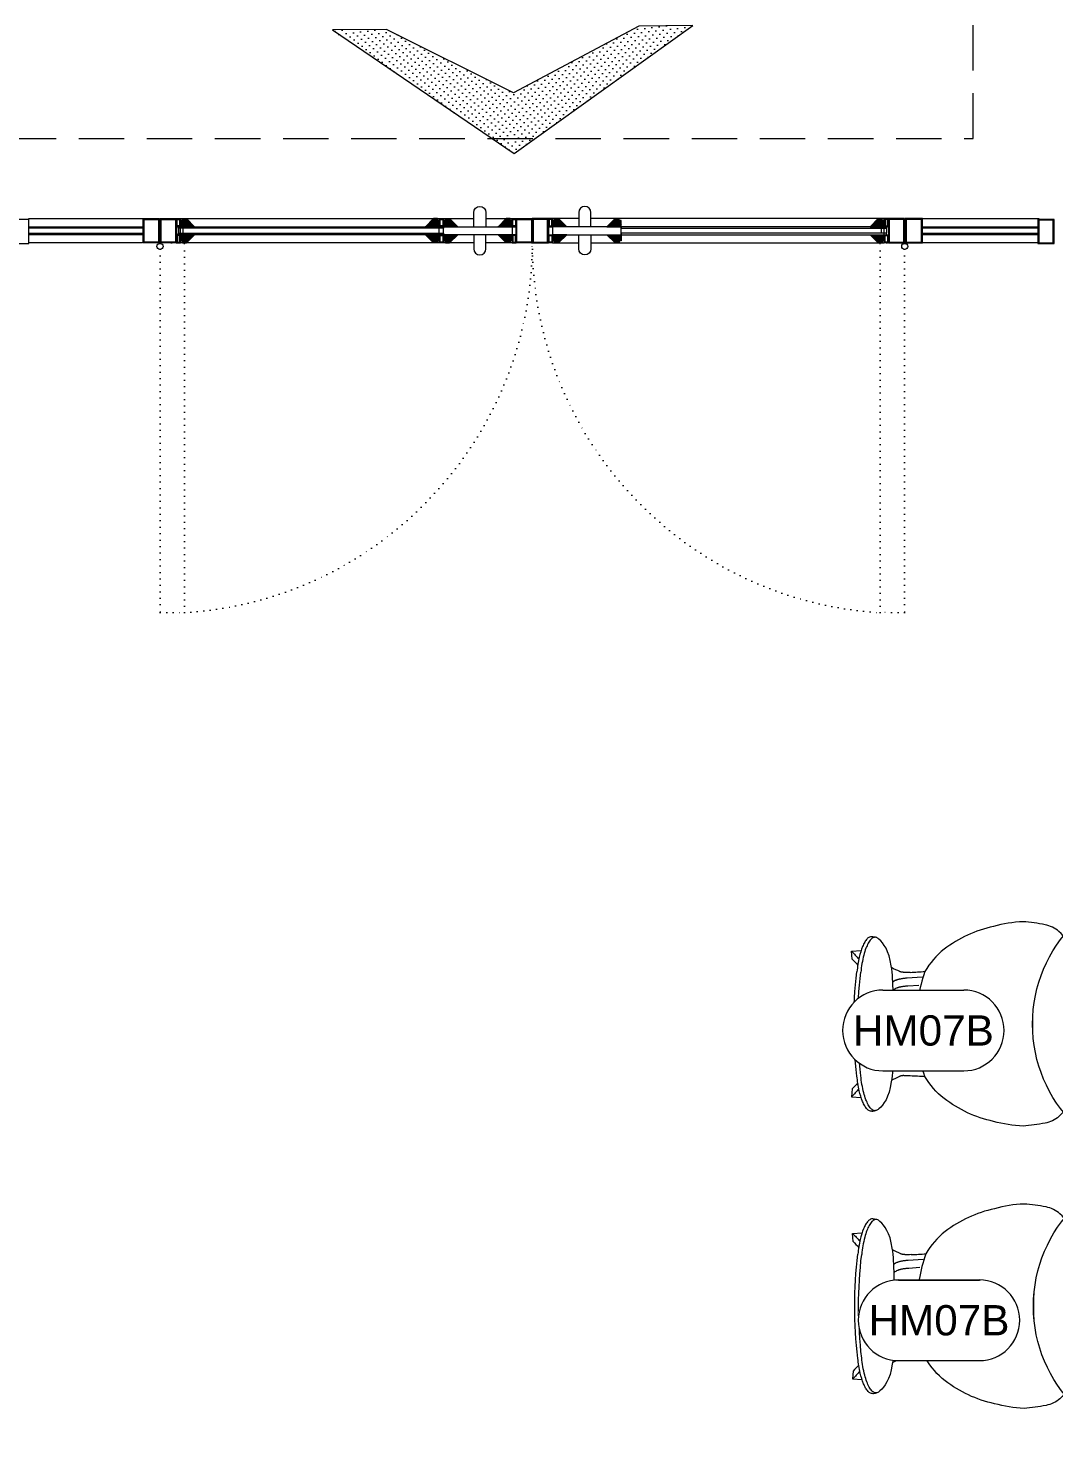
# Model space of a CAD drawing. Header units: millimetres. Extents: x 29001 to 40804, y -8833 to -5892.
# Drawn here: x 29795.9 to 30050, y -7280.9 to -6929.4 of the extents above; entities that cross this region are included whole.
import ezdxf
from ezdxf.enums import TextEntityAlignment as Align

# ---------------------------------------------------------------- set-up
doc = ezdxf.new("R2010")
doc.units = ezdxf.units.MM
doc.linetypes.add('( Hidden )', pattern=[0.375, 0.25, -0.125])
doc.linetypes.add('DOT', pattern=[3.002, 0.002, -3])
doc.layers.get('0').update_dxf_attribs({"lineweight": 0})
for name, color, linetype, lineweight in [('00_KIRALAMA_GUZERGAH', 2, 'Continuous', 0), ('wipeout', 254, 'Continuous', 0), ('xxx_Auto_Duvar_Duvar Plan Kesit', 7, 'Continuous', 0), ('xxx_Auto_Element_Dograma Cam', 140, 'Continuous', 0), ('xxx_Auto_Element_Dograma Ince', 245, 'Continuous', 0), ('xxx_Auto_Element_Dograma Metal', 211, 'Continuous', 0), ('xxx_Auto_Kaplama_Ahşap', 34, 'Continuous', 0), ('xxx_Auto_Kaplama_Ahşap Tarama', 16, 'Continuous', 0), ('xxx_Auto_Kaplama_Aluminyum', 133, 'Continuous', 0), ('xxx_Auto_Kaplama_Mermer Tarama', 45, 'Continuous', 0), ('xxx_Auto_Tefris_Tefris', 32, 'Continuous', 0), ('xxx_Auto_Yardimci_Isaret Genel', 51, 'Continuous', 0)]:
    doc.layers.add(name, color=color, linetype=linetype, lineweight=lineweight)
doc.styles.add('AUTOBAN', font='')
doc.styles.get("Standard").update_dxf_attribs({"font": 'arial.ttf'})
doc.styles.get('AUTOBAN').set_extended_font_data('Helvetica Normal Tr')

# ---------------------------------------------------------------- blocks, each defined once
blk = doc.blocks.new('2x2 kutu profil')
at = {"layer": 'xxx_Auto_Element_Dograma Metal', "linetype": 'Continuous'}
for points in [[(63241.45, 23662.14), (63242.45, 23662.14), (63242.45, 23660.14), (63241.45, 23660.14)], [(63241.65, 23661.94), (63242.25, 23661.94), (63242.25, 23660.34), (63241.65, 23660.34)]]:
    blk.add_lwpolyline(points, close=True, dxfattribs=at)
blk = doc.blocks.new('ahşap çıta')
at = {"layer": 'xxx_Auto_Kaplama_Ahşap Tarama'}
h = blk.add_hatch(dxfattribs=at)
h.set_pattern_fill('ANSI37', color=256, scale=2, angle=90)
h.set_pattern_definition([(135, (10767.26003, -7070.18812), (-0.176776695, -0.176776695), []), (225, (10767.26003, -7070.18812), (0.176776695, -0.176776695), [])])
edge = h.paths.add_edge_path()
edge.add_line((9163.56, 1679.14), (9162.06, 1679.14))
edge.add_line((9162.06, 1679.14), (9162.06, 1679.64))
edge.add_line((9162.06, 1679.64), (9161.56, 1679.64))
edge.add_line((9161.56, 1679.64), (9161.56, 1680.64))
edge.add_line((9161.56, 1680.64), (9163.56, 1682.64))
edge.add_line((9163.56, 1682.64), (9163.56, 1679.14))
at = {"layer": 'xxx_Auto_Kaplama_Ahşap'}
blk.add_lwpolyline([(9163.56, 1679.14), (9162.06, 1679.14), (9162.06, 1679.64), (9161.56, 1679.64), (9161.56, 1680.64), (9163.56, 1682.64), (9163.56, 1679.14)], dxfattribs=at)
blk = doc.blocks.new('TÜM LAYOOUT')
at = {"layer": 'xxx_Auto_Duvar_Duvar Plan Kesit', "color": 253, "linetype": '( Hidden )', "lineweight": 0, "ltscale": 45, "true_color": 0x999999}
blk.add_lwpolyline([(646.76, -634.95), (885.26, -634.95), (885.26, -283.45)], dxfattribs=at)
at = {"layer": 'xxx_Auto_Element_Dograma Cam'}
for points in [[(679.42, -657.15), (651.25, -657.15), (651.25, -656.75), (679.42, -656.75)], [(688.32, -657.15), (688.32, -658.35), (689.52, -658.35), (689.52, -657.15), (688.32, -657.15)], [(752.81, -657.15), (752.81, -658.35), (754.01, -658.35), (754.01, -657.15), (752.81, -657.15)], [(863.72, -657.15), (863.72, -658.35), (862.52, -658.35), (862.52, -657.15), (863.72, -657.15)], [(901.39, -657.15), (872.65, -657.15), (872.65, -656.75), (901.39, -656.75)], [(679.42, -658.75), (651.25, -658.75), (651.25, -658.35), (679.42, -658.35)], [(901.39, -658.75), (872.65, -658.75), (872.65, -658.35), (901.39, -658.35)]]:
    blk.add_lwpolyline(points, dxfattribs=at)
for points in [[(688.32, -656.75), (754.01, -656.75), (754.01, -657.15), (688.32, -657.15)], [(863.72, -656.75), (798.01, -656.75), (798.01, -657.15), (863.72, -657.15)], [(688.32, -658.35), (754.01, -658.35), (754.01, -658.75), (688.32, -658.75)], [(863.72, -658.35), (798.01, -658.35), (798.01, -658.75), (863.72, -658.75)]]:
    blk.add_lwpolyline(points, close=True, dxfattribs=at)
at = {"layer": 'xxx_Auto_Element_Dograma Ince'}
for points in [[(679.42, -660.75), (651.25, -660.75), (651.25, -654.75), (679.62, -654.75)], [(761.51, -660.75), (688.82, -660.75), (688.82, -654.75), (761.51, -654.75)], [(764.51, -654.75), (771.01, -654.75), (771.01, -660.75), (764.51, -660.75)], [(787.51, -654.75), (781.01, -654.75), (781.01, -660.75), (787.51, -660.75)], [(790.51, -660.75), (863.22, -660.75), (863.22, -654.75), (790.51, -654.75)], [(901.39, -660.75), (872.65, -660.75), (872.65, -654.75), (901.59, -654.75)]]:
    blk.add_lwpolyline(points, dxfattribs=at)
at = {"layer": 'xxx_Auto_Element_Dograma Ince', "linetype": 'Continuous'}
for points in [[(683.62, -660.92), (683.62, -656), (683.82, -656), (683.82, -660.9)], [(683.72, -656), (683.72, -660.9)], [(868.42, -660.92), (868.42, -656), (868.22, -656), (868.22, -660.9)], [(868.32, -656), (868.32, -660.9)]]:
    blk.add_lwpolyline(points, dxfattribs=at)
at = {"layer": 'xxx_Auto_Element_Dograma Ince', "linetype": 'DOT', "ltscale": 0.5}
for points in [[(683.82, -660.75), (683.82, -752.32), (689.82, -752.32), (689.82, -660.75)], [(868.21, -660.75), (868.21, -752.32), (862.21, -752.32), (862.21, -660.75)]]:
    blk.add_lwpolyline(points, close=True, dxfattribs=at)
at = {"layer": 'xxx_Auto_Element_Dograma Ince', "linetype": 'Continuous'}
for centre in [(683.76, -661.65), (868.27, -661.65)]:
    blk.add_circle(centre, 0.75, dxfattribs=at)
at = {"layer": 'xxx_Auto_Element_Dograma Ince', "linetype": 'DOT', "ltscale": 0.5}
for centre, start, end in [((684.16, -660.64), 273.5319, 359.9306), ((867.87, -660.64), 180.0694, 266.4681)]:
    blk.add_arc(centre, 91.86, start, end, dxfattribs=at)
at = {"layer": 'xxx_Auto_Element_Dograma Metal'}
for points in [[(761.51, -656.75), (761.51, -653.25, -1), (764.51, -653.25), (764.51, -656.75)], [(790.51, -656.75), (790.51, -653.25, 1), (787.51, -653.25), (787.51, -656.75)]]:
    blk.add_lwpolyline(points, format="xyb", dxfattribs=at)
at = {"layer": 'xxx_Auto_Element_Dograma Metal', "linetype": 'Continuous'}
for points in [[(651.25, -660.95), (651.25, -654.95), (646.76, -654.95), (646.76, -660.95)], [(679.62, -660.75), (679.62, -654.75), (683.62, -654.75), (683.62, -660.75)], [(679.82, -660.55), (679.82, -654.95), (683.42, -654.95), (683.42, -660.55)], [(683.82, -660.75), (683.82, -654.75), (687.82, -654.75), (687.82, -660.75)], [(684.02, -660.55), (684.02, -654.95), (687.62, -654.95), (687.62, -660.55)], [(772.01, -660.75), (772.01, -654.75), (776.01, -654.75), (776.01, -660.75)], [(772.21, -660.55), (772.21, -654.95), (775.81, -654.95), (775.81, -660.55)], [(780.01, -660.75), (780.01, -654.75), (776.01, -654.75), (776.01, -660.75)], [(779.81, -660.55), (779.81, -654.95), (776.21, -654.95), (776.21, -660.55)], [(868.22, -660.75), (868.22, -654.75), (864.22, -654.75), (864.22, -660.75)], [(868.02, -660.55), (868.02, -654.95), (864.42, -654.95), (864.42, -660.55)], [(872.65, -660.75), (872.65, -654.75), (868.42, -654.75), (868.42, -660.75)], [(872.45, -660.55), (872.45, -654.95), (868.62, -654.95), (868.62, -660.55)], [(905.26, -660.95), (905.26, -654.95), (901.26, -654.95), (901.26, -660.95)], [(905.06, -660.75), (905.06, -655.15), (901.46, -655.15), (901.46, -660.75)]]:
    blk.add_lwpolyline(points, close=True, dxfattribs=at)
at = {"layer": 'xxx_Auto_Element_Dograma Metal'}
for points in [[(761.51, -656.75), (772.01, -656.75), (772.01, -658.75), (754.01, -658.75), (754.01, -656.75), (761.51, -656.75)], [(790.51, -656.75), (780.01, -656.75), (780.01, -658.75), (798.01, -658.75), (798.01, -656.75), (790.51, -656.75)]]:
    blk.add_lwpolyline(points, dxfattribs=at)
for points in [[(761.51, -662.25, 1), (764.51, -662.25), (764.51, -658.75), (761.51, -658.75)], [(790.51, -662.25, -1), (787.51, -662.25), (787.51, -658.75), (790.51, -658.75)]]:
    blk.add_lwpolyline(points, format="xyb", close=True, dxfattribs=at)
at = {"layer": 'xxx_Auto_Kaplama_Ahşap', "color": 1}
for p, rotation in [((-990.32, 8506.81), 270), ((-925.12, 8506.81), 270), ((-898.12, 8506.81), 270), ((2432.15, -9822.31), 90), ((2450.15, -9822.31), 90), ((2477.15, -9822.31), 90), ((2542.35, -9822.31), 90)]:
    blk.add_blockref('ahşap çıta', p, dxfattribs=dict(at, rotation=rotation))
at = {"layer": 'xxx_Auto_Kaplama_Ahşap', "color": 1, "xscale": -1}
for p, rotation in [((2432.15, 8506.81), 90), ((2450.15, 8506.81), 90), ((2477.15, 8506.81), 90), ((2542.35, 8506.81), 90), ((-990.32, -9822.31), 270), ((-925.12, -9822.31), 270), ((-898.12, -9822.31), 270)]:
    blk.add_blockref('ahşap çıta', p, dxfattribs=dict(at, rotation=rotation))
at = {"layer": 'xxx_Auto_Kaplama_Aluminyum', "color": 1, "linetype": 'Continuous'}
for p in [(-62553.64, -24316.89), (-62488.44, -24316.89), (-62470.44, -24316.89), (-62488.44, -24320.89)]:
    blk.add_blockref('2x2 kutu profil', p, dxfattribs=at)
at = {"layer": 'xxx_Auto_Kaplama_Aluminyum', "color": 1, "linetype": 'Continuous', "xscale": -1}
for p in [(64022.47, -24316.89), (64105.67, -24316.89)]:
    blk.add_blockref('2x2 kutu profil', p, dxfattribs=at)
at = {"layer": 'xxx_Auto_Kaplama_Aluminyum', "color": 1, "linetype": 'Continuous', "xscale": -1, "rotation": 180}
for p in [(-62553.64, 23001.39), (-62470.44, 23001.39)]:
    blk.add_blockref('2x2 kutu profil', p, dxfattribs=at)
at = {"layer": 'xxx_Auto_Kaplama_Aluminyum', "color": 1, "linetype": 'Continuous', "rotation": 180}
for p in [(64022.47, 23001.39), (64105.67, 23001.39)]:
    blk.add_blockref('2x2 kutu profil', p, dxfattribs=at)
blk = doc.blocks.new('wıng 01')
blk.add_wipeout([(-40.12, 0.99), (-40.12, 1.98), (-40.01, 6.69), (-39.78, 11.39), (-38.74, 17.8), (-36.81, 21.6), (-33.94, 23.97), (-29.41, 25.03), (-25.94, 25.27), (-22.96, 24.94), (-19.31, 24.16), (-12.23, 21.67), (-8.87, 19.74), (-5.37, 16.93), (-3.75, 15.06), (-2.36, 12.98), (3.88, 12.96), (4.9, 13.44), (5.91, 13.94), (6.28, 15.95), (7.03, 18.21), (8.45, 20.42), (9.89, 21.46), (11.17, 21.6), (12.13, 20.92), (13.47, 18.18), (15.84, 18.01), (15.69, 16.05), (14.29, 14.58), (14.51, 12.92), (14.89, 9.22), (15.1, 6.35), (15.21, 4.05), (15.28, -0.11), (15.25, -3), (15.15, -5.39), (14.85, -9.7), (14.51, -12.92), (14.29, -14.58), (15.69, -16.05), (15.84, -18.01), (13.47, -18.18), (13.24, -18.84), (12.84, -19.76), (12.33, -20.65), (11.63, -21.39), (11.11, -21.61), (9.89, -21.46), (8.34, -20.3), (7.45, -19.05), (6.93, -17.97), (6.36, -16.24), (6.1, -15.09), (5.91, -13.94), (4.2, -13.11), (3.4, -12.83), (2.39, -12.76), (-2.36, -12.98), (-2.66, -13.47), (-4.14, -15.54), (-6.34, -17.84), (-10.22, -20.56), (-12.7, -21.88), (-18.09, -23.84), (-25.91, -25.25), (-32.12, -24.56), (-33.94, -23.95), (-37.24, -21.01), (-38.18, -19.36), (-38.82, -17.46), (-39.42, -14.6), (-39.84, -10.45), (-40.12, -1.96), (-40.12, 0.99), (-40.11, 2.9), (-40.01, 6.69), (-39.96, 8.09), (-39.91, 9.17), (-39.91, 9.17), (-39.84, 10.46)]).dxf.layer = 'wipeout'
at = {"layer": 'xxx_Auto_Tefris_Tefris'}
for p, q in [((15.84, 18.01), (13.47, 18.18)), ((15.69, 16.05), (15.84, 18.01)), ((2.04, 11.42), (-1.68, 11.68)), ((1.9, 9.45), (-0.84, 9.65)), ((1.9, -9.45), (-0.84, -9.65)), ((2.04, -11.42), (-1.68, -11.68)), ((15.69, -16.05), (15.84, -18.01)), ((15.84, -18.01), (13.47, -18.18))]:
    blk.add_line(p, q, dxfattribs=at)
at = {"layer": 'xxx_Auto_Tefris_Tefris', "flags": 128}
for points in [[(-40.13, 0), (-40.12, 1.98, -0.01371), (-39.78, 11.39, -0.049344), (-38.74, 17.8, -0.150356), (-35.54, 22.91, -0.130615), (-32.12, 24.58, -0.0306), (-26.68, 25.31, -0.055771), (-19.31, 24.16, -0.107535), (-7.11, 18.5, -0.093156), (-2.36, 12.98, -0.080348), (0, 0.01, -0.080348)], [(-40.13, 0.02), (-40.12, -1.96, 0.01371), (-39.78, -11.38, 0.049344), (-38.74, -17.78, 0.150356), (-35.54, -22.9, 0.130615), (-32.12, -24.56, 0.0306), (-26.68, -25.29, 0.055771), (-19.31, -24.14, 0.107535), (-7.11, -18.48, 0.093156), (-2.36, -12.97, 0.080348), (0, 0.01, 0.080348)]]:
    blk.add_lwpolyline(points, format="xyb", dxfattribs=at)
at = {"layer": 'xxx_Auto_Tefris_Tefris'}
for centre, radius, start, end in [((32.44, 0.66), 24.02, 133.7252, 140.0659), ((32.94, -1.94), 24.92, 133.7931, 138.4714), ((2.09, 26.27), 13.52, 266.6877, 273.0463), ((-29.21, 84.05), 78.41, 294.9616, 296.6092), ((-90.37, 0.12), 104.69, 359.9361, 6.9687), ((-90.84, 0.11), 106.13, 359.9391, 6.9294), ((-90.37, -0.12), 104.69, 353.0313, 0.0638), ((-90.84, -0.11), 106.13, 353.0706, 0.0609), ((2.09, -25.94), 13.18, 86.4557, 93.3668), ((-29.21, -84.05), 78.41, 63.3908, 65.0384), ((32.44, -0.66), 24.02, 219.9341, 226.2748), ((32.94, 1.94), 24.92, 221.5286, 226.2069)]:
    blk.add_arc(centre, radius, start, end, dxfattribs=at)
for points, knots in [([(9.04, 20.99), (9.17, 21.1), (9.39, 21.28), (9.74, 21.45), (10.08, 21.49), (10.55, 21.38), (11.14, 20.89), (11.75, 19.96), (12.34, 18.64), (13.08, 16.26), (13.37, 14.25), (13.55, 12.82)], [0, 0, 0, 0, 0.485183, 0.859706, 1.159692, 1.481517, 2.268611, 3.422819, 4.81791, 6.58255, 10.895845, 10.895845, 10.895845, 10.895845]), ([(10.84, 21.61), (11.03, 21.64), (11.47, 21.55), (12.07, 21.04), (12.63, 20.23), (13.34, 18.73), (14.05, 16.27), (14.36, 14.13), (14.51, 12.92)], [0, 0, 0, 0, 0.573518, 1.294158, 2.312461, 3.504345, 6.28637, 9.963364, 9.963364, 9.963364, 9.963364]), ([(5.53, 0), (5.53, 2.62), (5.5, 5.14), (5.57, 10.17), (5.68, 12.43), (6.57, 18.26), (7.86, 19.97), (9.04, 20.99)], [-30.924593, -30.924593, -30.924593, -30.924593, -23.146046, -23.146046, -15.475307, -15.475307, 0, 0, 0, 0]), ([(5.53, 0), (5.53, -2.62), (5.5, -5.14), (5.57, -10.17), (5.68, -12.43), (6.57, -18.26), (7.86, -19.97), (9.04, -20.99)], [-30.924593, -30.924593, -30.924593, -30.924593, -23.146046, -23.146046, -15.475307, -15.475307, 0, 0, 0, 0]), ([(9.04, -20.99), (9.17, -21.1), (9.39, -21.28), (9.74, -21.45), (10.08, -21.49), (10.55, -21.38), (11.14, -20.89), (11.75, -19.96), (12.34, -18.64), (13.08, -16.26), (13.37, -14.25), (13.55, -12.82)], [0, 0, 0, 0, 0.485183, 0.859706, 1.159692, 1.481517, 2.268611, 3.422819, 4.81791, 6.58255, 10.895845, 10.895845, 10.895845, 10.895845]), ([(10.84, -21.61), (11.03, -21.64), (11.47, -21.55), (12.07, -21.04), (12.63, -20.23), (13.34, -18.73), (14.05, -16.27), (14.36, -14.13), (14.51, -12.92)], [0, 0, 0, 0, 0.573518, 1.294158, 2.312461, 3.504345, 6.28637, 9.963364, 9.963364, 9.963364, 9.963364])]:
    blk.add_open_spline(points, degree=3, knots=knots, dxfattribs=at)
for points in [[(9.89, 21.46), (10.2, 21.51), (10.52, 21.56), (10.83, 21.61)], [(1.31, 12.78), (0.09, 12.84), (-1.14, 12.91), (-2.36, 12.98)], [(4.85, 10.85), (5.11, 10.69), (5.36, 10.53), (5.61, 10.37)], [(4.71, 8.89), (4.99, 8.71), (5.28, 8.54), (5.55, 8.36)], [(4.71, -8.89), (4.99, -8.71), (5.28, -8.54), (5.55, -8.36)], [(4.85, -10.85), (5.11, -10.69), (5.36, -10.53), (5.61, -10.37)], [(1.31, -12.78), (0.09, -12.84), (-1.14, -12.91), (-2.36, -12.98)], [(10.83, -21.61), (10.52, -21.56), (10.2, -21.51), (9.89, -21.46)]]:
    blk.add_open_spline(points, degree=3, dxfattribs=at)
for points, weights in [([(4.85, 10.85), (4.18, 11.26), (2.04, 11.42)], [1, 0.813618373674, 1]), ([(2.81, 12.77), (3.58, 12.82), (3.88, 12.96)], [0.918584717275, 0.913081709419, 1]), ([(4.71, 8.89), (4.04, 9.3), (1.9, 9.45)], [1, 0.813578059953, 1]), ([(4.71, -8.89), (4.04, -9.3), (1.9, -9.45)], [1, 0.813578059958, 1]), ([(4.85, -10.85), (4.18, -11.26), (2.04, -11.42)], [1, 0.81361837367, 1]), ([(2.9, -12.78), (3.6, -12.83), (3.88, -12.96)], [0.918257053674, 0.918257053674, 1])]:
    blk.add_rational_spline(points, weights, degree=2, dxfattribs=at)
blk = doc.blocks.new('msasa')
blk.add_wipeout([(5.09, 124.12), (12.02, 123.66), (17, 122.45), (23.04, 119.85), (29.4, 115.39), (33.18, 111.49), (36.89, 106.05), (39.68, 99.52), (41.01, 93.24), (41.2, 87.32), (40.07, 80.14), (36.97, 72.37), (34.17, 68.03), (31.22, 64.62), (25.26, 59.75), (20.23, 57.05), (16.32, 55.62), (11.79, 54.58), (8.45, 54.21), (3.44, 54.26), (-0.3, 54.76), (-3.63, 55.57), (-7.17, 56.82), (-10.96, 58.66), (-14.68, 61.09), (-17.75, 63.67), (-21.18, 67.41), (-23.79, 71.18), (-25.64, 74.72), (-27.08, 78.47), (-28.25, 83.21), (-28.75, 88.83), (-28.17, 95.49), (-27.41, 98.75), (-25.85, 103.1), (-24, 106.76), (-20.72, 111.46), (-16.72, 115.55), (-12.55, 118.67), (-6.08, 121.9), (-0.58, 123.47), (2.73, 123.97)]).dxf.layer = 'wipeout'
at = {"layer": 'xxx_Auto_Tefris_Tefris'}
blk.add_circle((6.25, 89.14), 35, dxfattribs=at)
at = {"color": 251, "lineweight": 0, "true_color": 0x636466}
blk.add_text('R:70cm', height=7.5, dxfattribs=at).set_placement((-11.32, 85.21))
blk = doc.blocks.new('A$C573265D6')
at = {"layer": '00_KIRALAMA_GUZERGAH', "ltscale": 3}
h = blk.add_hatch(dxfattribs=at)
h.set_pattern_fill('SQDOTS', color=22, scale=0.1, angle=90, style=0)
h.set_pattern_definition([(90, (-240646.481, -952108.9823), (-2.54, 2e-16), [0, -2.54])])
h.paths.add_polyline_path([(95.82, 20.79), (112.74, 0), (104.7, 108.58), (0, 138.47), (16.93, 117.68), (81.41, 89.62)])
h = blk.add_hatch(dxfattribs=at)
h.set_pattern_fill('SQDOTS', color=22, scale=0.1, angle=90, style=0)
h.set_pattern_definition([(90, (-240704.1928, -952157.9014), (-2.54, 2e-16), [0, -2.54])])
h.paths.add_polyline_path([(38.1, -28.13), (55.03, -48.92), (46.99, 59.66), (-57.71, 89.55), (-40.78, 68.76), (23.7, 40.7)])
at = {"layer": '00_KIRALAMA_GUZERGAH', "color": 22, "ltscale": 3}
for points in [[(95.82, 20.79), (112.74, 0), (104.7, 108.58), (0, 138.47), (16.93, 117.68), (81.41, 89.62), (95.82, 20.79)], [(38.1, -28.13), (55.03, -48.92), (46.99, 59.66), (-57.71, 89.55), (-40.78, 68.76), (23.7, 40.7), (38.1, -28.13)]]:
    blk.add_lwpolyline(points, dxfattribs=at)
blk = doc.blocks.new('MOBİLYALAR')
at = {"color": 3, "lineweight": 0, "xscale": 0.5, "yscale": 0.5, "zscale": 0.5, "rotation": 231.5394977708952}
blk.add_blockref('A$C573265D6', (761.56, -563.9), dxfattribs=at)
at = {"xscale": -1}
for p in [(870.93, -854.19), (871.17, -924.09)]:
    blk.add_blockref('wıng 01', p, dxfattribs=at)
at = {"color": 240, "lineweight": 0, "true_color": 0xed1f24, "rotation": 270}
blk.add_blockref('msasa', (845.79, -847.96), dxfattribs=at)
blk.add_blockref('msasa', (846.02, -917.85), dxfattribs=at)
blk = doc.blocks.new('_TagSlot')
at = {"color": 0, "linetype": 'ByBlock', "lineweight": -2, "transparency": 16777216}
for p, q in [((-4, 4), (4, 4)), ((-4, -4), (4, -4))]:
    blk.add_line(p, q, dxfattribs=at)
for centre, start, end in [((-4, 0), 90, 270), ((4, 0), 270, 90)]:
    blk.add_arc(centre, 4, start, end, dxfattribs=at)
at = {"layer": 'xxx_Auto_Kaplama_Mermer Tarama', "color": 0, "transparency": 16777216, "style": 'AUTOBAN'}
blk.add_attdef('TAGNUMBER', text='', height=3, dxfattribs=at).set_placement((0, -1.5), align=Align.CENTER)

msp = doc.modelspace()

# ---------------------------------------------------------------- block references
at = {"color": 6}
msp.add_blockref('TÜM LAYOOUT', (29144.79, -6321.8), dxfattribs=at)

# ---------------------------------------------------------------- next in the draw order: block references
msp.add_blockref('MOBİLYALAR', (29144.79, -6321.8), dxfattribs=at)

# ---------------------------------------------------------------- next in the draw order: wipeouts: each hides what was drawn before it
for points in [[(30007.49, -7167.65), (30027.49, -7167.65), (30031.32, -7168.41), (30034.34, -7170.36), (30036.23, -7172.78), (30037.19, -7175.21), (30037.49, -7177.65), (30036.89, -7181.08), (30034.98, -7184.28), (30033.63, -7185.55), (30030.85, -7187.07), (30027.49, -7187.65), (30005.87, -7187.52), (30003.5, -7186.82), (30000.73, -7185.02), (29999.54, -7183.72), (29997.67, -7179.54), (29997.69, -7175.65), (29999, -7172.38), (30000.86, -7170.17), (30004.56, -7168.09)], [(30011.36, -7239.42), (30031.36, -7239.42), (30035.19, -7240.18), (30038.21, -7242.13), (30040.1, -7244.55), (30041.06, -7246.98), (30041.36, -7249.42), (30040.75, -7252.85), (30038.85, -7256.05), (30037.49, -7257.32), (30034.72, -7258.84), (30031.36, -7259.42), (30009.73, -7259.28), (30007.37, -7258.58), (30004.6, -7256.79), (30003.41, -7255.48), (30001.54, -7251.3), (30001.56, -7247.42), (30002.86, -7244.14), (30004.73, -7241.93), (30008.43, -7239.86)]]:
    msp.add_wipeout(points)

# ---------------------------------------------------------------- next in the draw order: block references
at = {"layer": 'xxx_Auto_Yardimci_Isaret Genel', "xscale": 2.5, "yscale": 2.5, "zscale": 2.5}
for p in [(30017.68, -7177.6), (30021.55, -7249.36)]:
    msp.add_blockref('_TagSlot', p, dxfattribs=at).add_auto_attribs({'TAGNUMBER': 'HM07B'})

doc.saveas('drawing.dxf')
